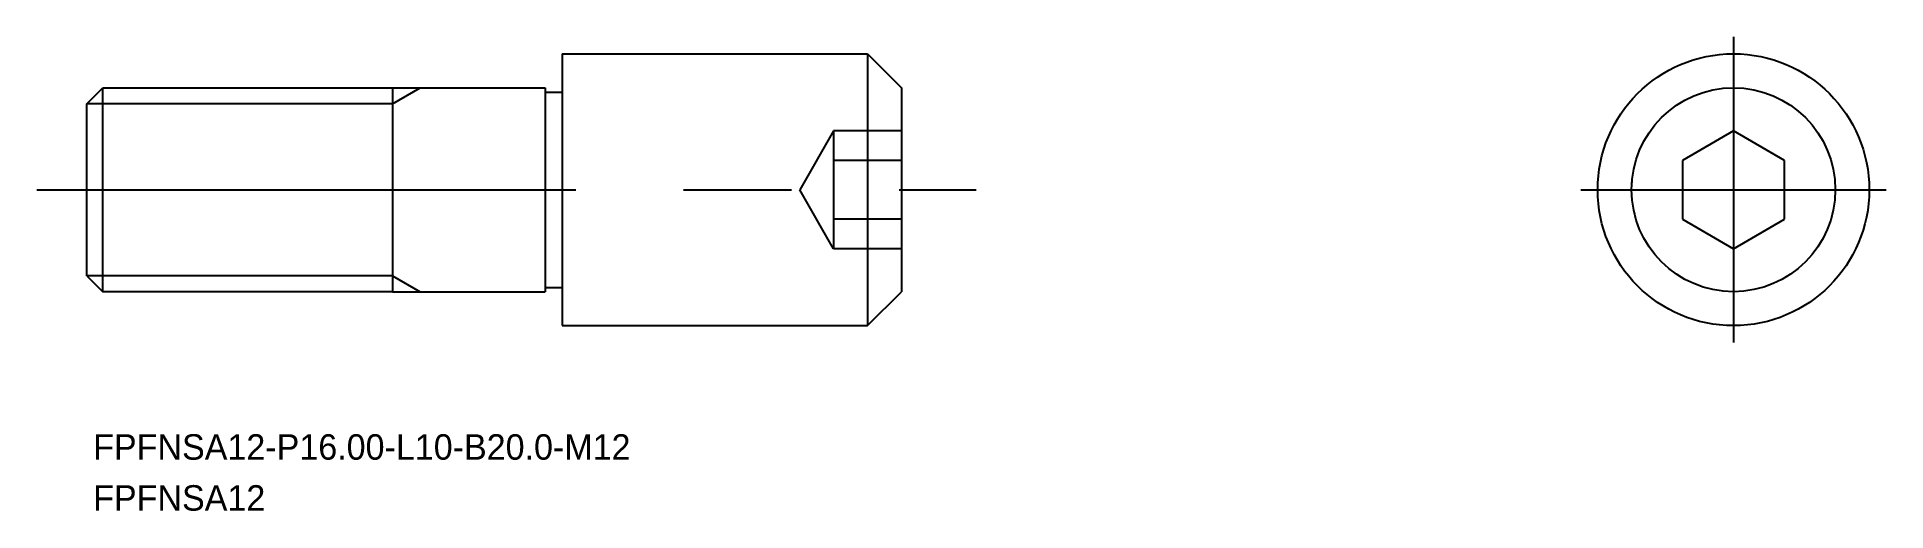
# Model space of a CAD drawing. Extents: x -1226 to -1117, y -407 to -380.
import ezdxf

# ---------------------------------------------------------------- set-up
doc = ezdxf.new("R2010")
doc.units = 0
doc.linetypes.add('CENTER', pattern=[50.8, 31.75, -6.35, 6.35, -6.35])
doc.linetypes.add('DASHED', pattern=[19.05, 12.7, -6.35])
doc.layers.get('0').update_dxf_attribs({"linetype": 'CONTINUOUS'})
doc.layers.add('CENTER', color=1, linetype='CENTER')

msp = doc.modelspace()

# ---------------------------------------------------------------- linework, layer by layer
for p, q in [((-1195.11, -380.57), (-1195.11, -396.57)), ((-1177.11, -380.57), (-1177.11, -396.57))]:
    msp.add_line(p, q)
at = {"color": 7, "linetype": 'CONTINUOUS'}
for p, q in [((-1195.11, -380.57), (-1177.11, -380.57)), ((-1177.11, -380.57), (-1175.11, -382.57)), ((-1223.11, -383.52), (-1222.17, -382.57)), ((-1222.17, -394.57), (-1222.17, -382.57)), ((-1222.17, -382.57), (-1205.11, -382.57)), ((-1205.11, -382.57), (-1196.11, -382.57)), ((-1205.11, -382.57), (-1205.11, -394.57)), ((-1196.11, -382.57), (-1196.11, -394.57)), ((-1196.11, -382.82), (-1195.11, -382.82)), ((-1175.11, -382.57), (-1175.11, -394.57)), ((-1223.11, -393.63), (-1223.11, -383.52)), ((-1126.09, -385.11), (-1129.09, -386.84)), ((-1123.09, -386.84), (-1126.09, -385.11)), ((-1129.09, -386.84), (-1129.09, -390.31)), ((-1123.09, -390.31), (-1123.09, -386.84)), ((-1129.09, -390.31), (-1126.09, -392.04)), ((-1126.09, -392.04), (-1123.09, -390.31)), ((-1223.11, -393.63), (-1222.17, -394.57)), ((-1196.11, -394.32), (-1195.11, -394.32)), ((-1205.11, -394.57), (-1222.17, -394.57)), ((-1205.11, -394.57), (-1196.11, -394.57)), ((-1177.11, -396.57), (-1175.11, -394.57)), ((-1195.11, -396.57), (-1177.11, -396.57))]:
    msp.add_line(p, q, dxfattribs=at)
at = {"color": 3, "linetype": 'CONTINUOUS'}
for p, q in [((-1205.11, -383.52), (-1203.47, -382.57)), ((-1205.11, -383.52), (-1223.11, -383.52)), ((-1205.11, -393.63), (-1223.11, -393.63)), ((-1205.11, -393.63), (-1203.47, -394.57))]:
    msp.add_line(p, q, dxfattribs=at)
at = {"color": 3, "linetype": 'DASHED'}
for p, q in [((-1179.11, -385.11), (-1181.11, -388.57)), ((-1175.11, -385.11), (-1179.11, -385.11)), ((-1179.11, -385.11), (-1179.11, -392.04)), ((-1175.11, -386.84), (-1179.11, -386.84)), ((-1179.11, -392.04), (-1181.11, -388.57)), ((-1175.11, -390.31), (-1179.11, -390.31)), ((-1175.11, -392.04), (-1179.11, -392.04))]:
    msp.add_line(p, q, dxfattribs=at)
msp.add_circle((-1126.09, -388.57), 8)
at = {"linetype": 'CONTINUOUS'}
msp.add_circle((-1126.09, -388.57), 6, dxfattribs=at)
at = {"color": 3, "linetype": 'DASHED'}
msp.add_circle((-1126.09, -388.57), 6, dxfattribs=at)
at = {"layer": 'CENTER', "color": 1, "linetype": 'CENTER'}
for p, q in [((-1126.09, -379.58), (-1126.09, -397.57)), ((-1226.05, -388.57), (-1170.71, -388.57)), ((-1135.09, -388.57), (-1117.1, -388.57))]:
    msp.add_line(p, q, dxfattribs=at)

# ---------------------------------------------------------------- texts
for s, p in [('FPFNSA12-P16.00-L10-B20.0-M12', (-1222.74, -404.46)), ('FPFNSA12', (-1222.74, -407.46))]:
    msp.add_text(s, height=1.5).set_placement(p)

doc.saveas('drawing.dxf')
